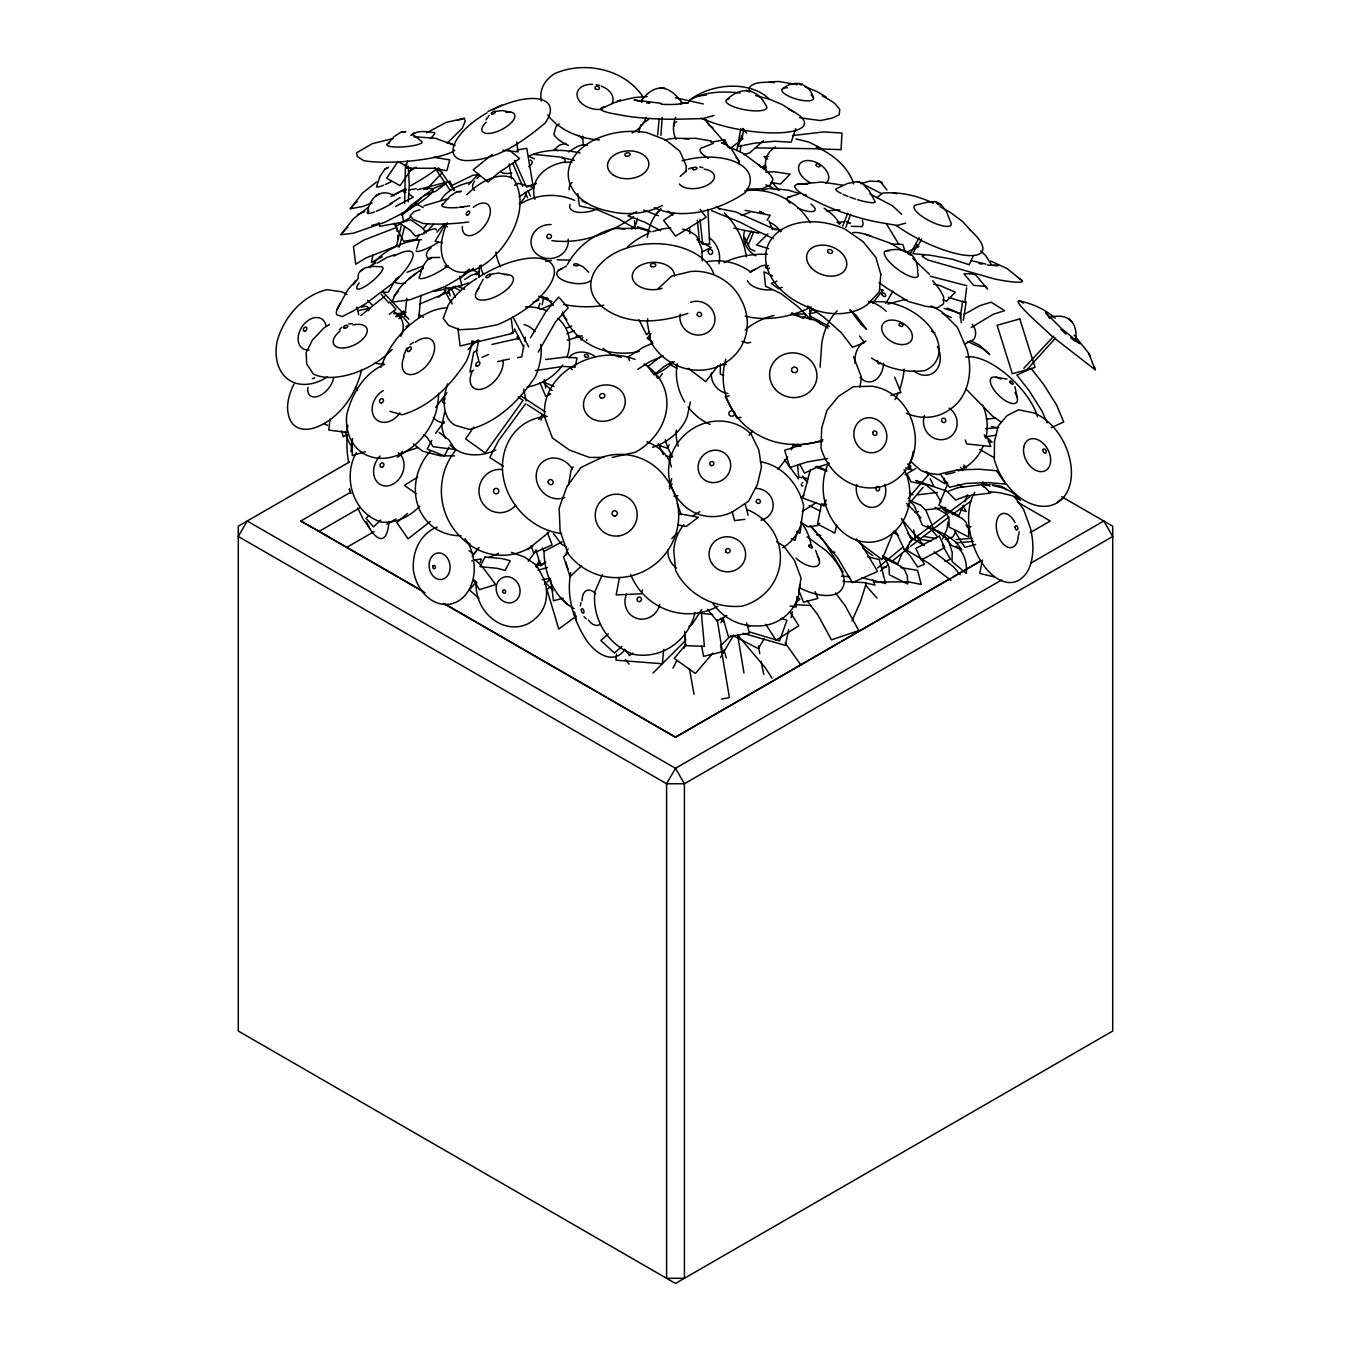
<?xml version="1.0" encoding="UTF-8"?>
<svg xmlns="http://www.w3.org/2000/svg" width="1351" height="1351" viewBox="0 0 1351 1351"><rect width="100%" height="100%" fill="white"/><g stroke="black" fill="none" stroke-linecap="round" stroke-linejoin="round"><path stroke-width="1.5" d="M720.455 363.926L720.286 374.21L723.68 375.342M801.194 484.3L801.835 486.056L802.832 485.549M404.793 316.793L406.82 298.301M418.776 317.806L420.955 295.295M478.676 277.394L479.588 265.742M669.572 463.072L670.096 454.493M404.625 203.444L405.469 164.265M408.238 201.755L409.285 184.986L408.289 166.257M820.125 367.185L821.729 343.694A55.864 40.192 87.2 0 1 837.265 310.798M361.19 270.622C369.144 266.282 356.613 270.318 358.268 277.343M660.892 135.37L662.176 117.402M616.512 654.036L615.972 660.183L662.395 663.746L663.662 649.392M796.904 597.429L796.026 607.106L790.099 605.907M657.633 134.999L659.119 119.057M352.425 438.636L352.239 455.574L365.344 451.724M350.973 451.808L351.986 441.912M647.737 318.65L647.315 322.703L650.878 341.854A52.014 48.653 27.6 0 0 720.387 365.513A52.014 48.653 27.6 0 0 741.175 299.787A48.045 44.127 27.8 0 0 690.783 271.483L671.65 276.128L658.157 288.675M821.476 503.805L817.558 523.985L834.749 533.138L836.759 524.965M330.032 419.249L328.783 430.074L346.937 432.455L347.781 425.227M570.798 572.503C565.866 596.652 573.922 621.561 587.33 641.641A53.516 27.864 72.3 0 0 624.821 649.595M798.61 593.663L799.741 584.899M966.64 287.831L964.783 302.303L948.436 297.321M918.342 537.023L918.494 539.083L930.957 541.075M947.963 521.908L947.034 528.815L942.576 539.066M859.996 386.926L861.448 377.25L853.562 356.748M1018.705 534.996L1019.211 531.737M801.008 525.978L799.876 533.392L796.668 531.534M361.595 369.532C356.529 393.158 340.992 416.446 318.464 426.342A45.208 26.328 -53.1 0 1 288.354 414.352A48.94 28.185 -50 0 1 293.927 384.174M960.105 317.823L962.672 301.205M963.314 320.288L966.168 301.83M580.39 605.923L580.896 602.732M740.095 151.177L741.057 145.182M742.02 139.204L743.624 129.223M568.484 485.161L571.085 470.249L573.179 466.754M543.575 297.338L542.207 304.752M736.785 150.501L740.821 128.666M908.548 544.825L907.467 550.651L928.255 562.962L950.901 580.373M982.008 561.56L979.779 573.466L994.556 576.978M523.935 345.113L521.706 356.934L517.585 357.627M524.678 341.161L525.421 337.226M619.518 577.451L616.174 594.913L641.742 593.764L642.485 589.88M372.927 254.967L371.424 262.466L382.13 256.808M788.68 629.549L785.387 645.406L743.202 633.315M791.146 617.643L792.378 611.699M478.744 340.351L476.413 351.598L478.744 360.565M444.631 412.308L441.828 425.345A48.096 37.456 -41 0 0 445.323 438.231M810.431 469.523L802.849 498.063L824.262 505.966L826.052 499.921M690.378 401.99L687.254 416.496A45.208 32.644 -25.9 0 1 652.584 447.35M541.008 420.11L542.19 414.706L545.838 416.328M636.068 224.266L637.351 218.322M448.194 291.546L449.056 287.999M396.485 246.304L401.179 226.022M399.288 246.912L404.608 226.715M797.428 531.281L795.013 540.434L791.348 538.525M403.611 355.735L406.938 347.916M407.63 160.972L405.655 168.216L434.752 168.284L446.776 170.766L449.748 159.891L433.705 157.223M419.249 271.146L423.42 268.106C411.025 276.871 396.552 286.817 392.178 302.168L410.299 299.669L444.361 286.817A53.516 11.129 -28.3 0 0 473.542 268.207M427.625 259.595C437.623 257.619 425.987 252.08 419.756 276.06A18.306 3.8 -28.3 0 0 427.777 276.989A18.306 3.8 -28.3 0 0 447.924 265.657M638.685 132.415L640.948 124.731M669.032 444.851L667.968 448.448L658.359 445.087M416.581 249.124L419.35 240.275M866.379 582.94L860.435 601.887L851.941 620.852M893.197 532.429L882.034 559.618L856.027 539.978M741.935 135.032L738.068 146.567L753.993 143.24L774.545 141.23L791.162 142.21L795.671 128.767M538.07 308.552L539.995 303.215M367.472 212.766C368.772 199.053 380.29 187.113 394.137 195.76M448.127 293.302L450.136 287.78M845.895 227.306L850.623 214.218M480.196 562.404L481.446 559.027L474.15 559.99M842.754 226.09L847.769 213.12M947.558 484.215L938.861 505.173L958.822 515.744L963.381 505.173M964.766 501.711L967.519 494.787M901.843 553.876L897.756 563.857L882.439 555.785M356.36 452.484C342.293 477.19 352.881 513.498 381.438 522.06A53.516 42.185 -64.3 0 0 419.705 506.253M791.281 449.799L793.594 444.243M748.201 245.088L753.622 232.102M477.038 290.82L483.151 279.336M602.343 574.648L594.812 591.856C592.093 618.792 607.477 644.68 632.994 654.222A53.516 51.034 -63.6 0 0 695.056 612.543M401.72 314.648L403.341 311.068M485.921 119.884L489.13 115.409M745.245 243.788L751.19 231.038M917.278 244.396L912.938 253.65L930.687 255.288L952.59 259.291L969.157 264.728L973.48 255.474M530.521 337.75L546.125 311.152L558.757 297.136L568.197 307.792L555.582 321.808L538.238 352.071M337.226 309.21L347.68 289.908L355.735 280.772M672.967 668.205L676.716 660.707M669.488 488.944L672.106 483.81M917.869 246.355L921.737 238.907M720.91 622.659L722.886 618.961M431.864 440.358L427.186 449.089L444.344 455.878L449.005 447.13M910.05 254.224L919.17 237.692M892.994 291.124L885.766 303.536M683.69 648.497L685.683 645.018M720.471 657.549L733.796 634.953M919.744 537.884L918.494 539.083M764.379 638.347L758.316 648.632L733.238 635.645M955.579 532.294L952.793 537.023L945.362 539.437M444.817 225.161L435.123 241.272L442.419 242.673M857.328 181.625L862.225 183.263L857.784 181.625L847.617 183.398L836.573 188.6A20.687 3.31 18.1 0 0 841.183 193.446M767.148 220.179L770.222 215.299L745.161 210.317M701.676 609.588L692.286 624.145L688.892 626.357M384.866 169.314L388.733 167.254L384.967 169.01L380.003 176.39L376.557 186.438A17.597 2.314 -27.5 0 0 383.464 185.256M415.703 240.292L419.148 235.142M404.084 192.821L406.431 189.393M473.914 426.95L465.605 438.889L485.279 452.94L523.04 400.42L518.109 396.907M659.119 378.145L662.429 373.45M430.462 138.511A18.306 2.55 -37.2 0 0 434.313 132.601C426.578 131.706 417.341 129.696 411.278 135.472M435.596 433.367L444.192 421.596M372.184 202.937L362.524 206.568L350.348 208.746L362.49 193.007L376.709 181.878M528.173 561.273L535.57 551.377M435.782 407.225L446.945 392.753M423.657 189.478A51.456 7.65 -26.7 0 1 427.591 196.722A51.456 7.65 -26.7 0 1 384.241 222.493L353.489 233.183L340.942 234.669L353.185 218.896L367.523 207.953M472.175 556.342L478.237 548.405M650.946 333.511L647.264 338.307L652.229 341.904M718.04 365.648L705.762 381.641L688.233 368.316M810.516 311.777L812.998 308.585M777.889 469.439L787.734 456.925M525.657 403.594L498.418 440.848L489.805 457.499L503.399 466.264M538.762 419.486L542.646 414.571L527.363 404.692M426.46 189.393L442.503 172.404L435.529 168.622M872.695 302.911L883.047 290.026M536.178 565.258L539.86 560.682M536.381 567.437L540.062 562.86M686.139 644.106L674.267 658.427L695.393 673.49L712.889 653.124M340.942 234.669L345.484 229.214A47.521 5.151 -27.9 0 1 347.849 227.356M479.081 547.712L473.745 554.113L468.983 550.684M475.636 582.619L469.439 589.931L478.93 598.324M370.039 267.667L377.807 258.514A47.521 28.726 -24.9 0 1 421.529 239.634M423.724 228.285L427.524 223.827M908.142 498.435L920.149 484.384M907.129 506.085L923.121 487.356M631.66 228.978L633.957 226.292M441.895 205.47L449.967 196.216L456.739 191.724L461.198 191.47L456.739 191.724M921.5 482.831L928.272 475.045M402.446 451.487L397.464 457.178L405.114 451.876L417.527 447.688M350.348 208.746L354.992 203.511A47.521 4.323 -28.6 0 1 357.373 201.704M653.023 673.034L684.349 641.742M1026.051 370.579L1055.604 338.054M428.301 230.075L433.57 224.283M436.93 232.186L444.834 223.506M387.197 144.236L394.239 136.519L401.686 131.756L405.79 131.722L401.382 131.925M468.577 184.648L478.642 173.857M1023.788 368.316L1053.763 336.196M649.476 331.687L646.605 334.71L638.888 319.731M467.851 270.386L459.999 278.661L469.472 269.119M421.14 197.837L411.667 207.784L401.433 215.383L410.924 205.436L434.262 188.042L445.898 183.635L435.664 191.234L424.045 195.642M805.871 315.459L803.068 318.329L791.821 312.74M339.236 329.813L341.752 327.314M411.143 135.117L414.605 132.82M767.976 233.892L756.644 244.97L768.685 248.753M720.336 645.913L730.756 635.814M567.91 552.677L563.587 556.815L570.105 576.725L581.622 565.697M819.702 523.259L817.237 525.59L808.27 526.806L801.329 522.803M368.992 515.491L366.053 518.244L373.433 526.907L380.779 520.034M476.329 274.793L479.267 272.058M680.127 176.457L686.24 170.952M608.338 633.839L600.874 640.526L614.452 653.04L621.916 646.352M544.419 584.392L550.651 578.836M763.484 140.622L749.687 152.849L743.861 154.656M640.931 100.987C655.59 81.854 669.539 85.265 682.238 102.997M795.621 602.901L799.893 599.152L796.989 596.5M360.869 315.509L384.697 296.224M407.462 513.498L396.806 522.55L408.07 538.829L430.31 521.486M908.142 468.544L911.013 466.163L907.5 464.018M1057.09 502.488L1061.346 499.009M877.593 567.91L902.856 547.206M880.48 570.865L888.367 564.414M891.508 561.83L908.851 547.628M455.54 286.125L451.031 289.806L445.627 287.493M876.934 197.685L882.558 193.092C900.07 191.639 917.633 195.659 933.406 203.224M548.861 532.345L530.065 547.51A58.448 56.32 79.1 0 1 462.616 538.846A63.277 61.15 88.7 0 1 456.199 449.596M743.033 138.579L730.047 148.678L705.306 120.036M909.189 542.173L969.798 496.83M910.439 546.395L949.01 516.994M519.037 196.756L533.983 187.468L518.024 183.331L514.562 185.256M389.308 314.327L395.911 309.278L389.679 302.033M632.707 653.09L629.515 655.539L624.567 649.223M559.179 123.954L556.122 126.234L553.842 134.273A53.516 18.711 7.1 0 0 568.433 145.503M545.736 562.168L540.687 565.934L535.891 549.857M550.093 586.993L546.919 589.357L558.774 629.093L576.235 616.09M398.866 318.633L402.226 316.151L409.387 324.291L406.026 326.773M400.065 197.601L389.848 204.069M492.237 154.47L473.154 169.871L488.083 182.013L498.012 173.266L519.595 158.54L509.141 150.045M408.711 278.813L416.496 273.172M952.371 514.562L970.862 501.137M633.737 216.684C612.527 231.561 586.604 242.454 560.31 241.339A55.864 26.007 -19.3 0 1 551.934 240.596M971.2 327.533L993.188 314.276L1004.671 310.662L991.06 302.185L979.576 305.782L964.006 314.513M642.468 123.667L648.548 119.428M399.372 276.567L395.927 278.948L388.277 292.255L382.13 292.204M426.528 132.837L446.37 122.333L464.271 118.314L465.251 121.05L462.397 128.125L451.335 139.001A49.43 9.085 -37.4 0 1 447.367 142.784M400.723 223.388L397.38 225.6L393.85 223.675M404.05 221.176L410.873 217.19M673.997 213.424L663.561 220.331L675.618 236.087L706.151 217.275L700.122 209.405M568.653 151.937C574.04 148.458 580.795 143.105 587.617 145.283M800.738 497.455L803.811 495.462M816.443 502.437L802.291 511.505M527.498 549.536L532.716 546.209M464.71 279.471L470.942 275.486L478.913 272.75L471.685 269.676M637.807 369.33L649.899 361.629L663.24 355.938M726.331 100.177C740.5 85.94 757.371 87.747 766.355 106.205A20.687 5.657 9.7 0 1 743.033 109.431A20.687 5.657 9.7 0 1 729.185 98.539M450.998 185.948L472.968 175.225L478.659 174.752M410.062 344.589L413.592 342.36M417.679 477.072L404.405 485.381L416.057 493.655M329.543 324.46L324.257 327.685L312.503 339.928L306.086 352.729L306.745 363.943L313.246 373.957A53.516 28.354 -25.9 0 0 392.094 349.369M401.804 313.989L405.216 311.912M346.886 434.6L343.289 436.778L341.735 430.851M437.184 527.059C419.637 533.814 411.785 552.931 413.474 570.747A39.061 30.499 81.1 0 0 449.9 604.15A39.061 30.499 81.1 0 0 473.593 560.479A36.089 28.979 83.6 0 0 464.93 538.644M905.069 474.826L915.894 468.392M660.909 356.461L647.872 366.526L654.12 374.886L663.611 366.915L672.494 361.663M377.132 263.107L387.23 257.298L394.813 254.782M688.807 100.801C703.82 91.294 723.021 91.091 740.162 92.983M746.529 90.382L749.298 91.919L750.835 91.041M349.453 461.991L238.283 526.181L238.283 1031.033L675.5 1283.45L1112.717 1031.033L1112.717 526.181L1061.683 496.712M425.041 592.785L300.733 521.013L350.095 492.524M300.733 521.013L319.191 531.331L359.4 508.111M346.599 547.459L374.007 531.635M386.808 524.256L395.944 518.987M445.273 604.117L675.5 737.038L949.584 578.802M953.232 576.691L980.64 560.868M443.331 603.34L675.5 737.393L982.633 560.074M1030.154 532.632L1050.267 521.013L1017.354 502.015M1001.733 579.951L675.5 768.297L666.583 783.749L666.583 1278.299L684.417 1278.299L684.417 783.749L675.5 768.297L247.216 521.013L238.283 536.482L666.583 783.749L684.417 783.749L1112.717 536.482L1103.784 521.013L1030.897 563.114M558.402 270.555L566.491 265.944M726.889 615.499L717.077 621.021L707.502 609.318M811.107 306.913C791.517 317.215 766.743 321.521 745.127 316.117M562.151 541.802L543.98 551.428L542.258 547.999M390.946 196.554L402.311 190.694L405.942 192.315M395.64 206.416L413.237 197.178L409.133 194.139M801.92 483.05L802.916 482.543M477.291 350.466L473.661 352.256L469.945 371.964L473.559 370.174M782.212 89.166C793.324 79.033 808.962 82.681 813.336 97.424M964.58 344.032L973.531 339.709A51.456 23.558 9.4 0 0 972.23 324.223M798.948 83.323L800.94 84.86L802.308 84.201M487.981 111.525L501.88 105.006M701.743 251.995L711.166 247.605L696.998 239.735M636.591 211.82L627.962 215.822L644.663 222.138L660.639 230.7M539.927 382.755L545.652 396.164L549.874 394.408M419.367 304.127L449.056 291.799L450.069 295.852M907.737 251.658L918.849 246.558M1051.213 427.71L1063.727 422.002L1056.6 405.047L1043.58 384.376L1031.218 368.519L1016.915 375.054L1029.276 390.895L1042.28 411.565L1047.042 422.863M616.731 101.646L634.717 97.475L647.163 96.58M583.885 144.641L585.371 145.165M600.739 108.84L620.565 99.923M688.605 168.993L691.999 167.524M384.579 364.415C364.061 373.18 351.632 393.968 346.717 415.01A53.516 41.56 -54.9 0 0 387.551 457.905A53.516 41.56 -54.9 0 0 437.91 401.889A49.43 38.824 -51 0 0 438.551 393.276M482.087 357.306L488.522 354.519M653.023 343.07L643.498 347.123L627.962 357.036L629.549 360.666M488.572 557.608L498.587 553.336M566.913 333.697L574.293 330.59M567.184 340.131L582.129 335.791M539.91 309.514L551.005 304.921M566.204 328.225L571.76 325.929M357.458 214.539L364.719 211.567M547.324 395.522L545.652 396.164M713.362 143.324L703.449 147.31A20.687 6.434 19.4 0 0 708.448 158.303M776.994 281.177L771.438 283.389L778.412 288.726L782.111 287.239M423.961 205.791L448.532 198.546M407.107 272.243L422.576 266.164M944.856 561.509L950.564 559.331L942.39 545.23M580.136 152.95C563.063 149.269 544.825 148.779 528.646 156.176L534.253 158.827M538.053 570.19L547.459 567.504M468.662 282.849L457.955 286.648L464.626 289.165M741.226 215.451L750.177 212.259M535.452 566.17L545.129 562.742M419.84 209.641L414.014 211.685L409.944 215.974L413.541 219.571L422.947 223.422A53.516 10.605 -5.9 0 0 468.746 222.003M396.991 245.865L366.273 257.805L355.701 264.239L353.472 246.439L364.027 240.005L396.687 227.39L397.177 231.359M829.21 463.494L815.7 467.818L804.554 473.222L799.775 464.288M787.971 197.195L797.85 194.274M471.719 561.053L475.299 559.922L481.767 565.968L495.665 584.578L479.487 589.661L473.525 580.373M861.009 183.753L869.588 181.102L880.041 181.574M687.912 313.364C661.011 322.737 627.168 325.912 603.323 307.656A57.029 36.933 -4.8 0 1 601.195 263.259A61.741 40.006 -1.4 0 1 663.729 244.075A61.741 40.006 -1.4 0 1 713.716 273.797M417.442 189.782L449.934 181.27L454.172 190.626M986.162 485.516L990.131 484.334M457.314 120.34L464.271 118.314M424.569 233.436L415.179 236.053L410.569 230.565L399.406 222.966L410.67 219.808L421.833 227.407L426.443 232.896M975.642 544.402L964.817 547.425L954.448 530.69M714.02 115.477L702.79 118.584L682.88 119.074A55.864 8.663 2.1 0 1 617.373 114.413A60.474 6.738 2.7 0 1 605.89 106.509M905.609 223.118L897.165 225.465L879.906 222.51A55.864 11.399 18 0 1 816.224 201.198A60.474 9.66 18.1 0 1 807.662 184.192M491.95 344.437L519.24 338.274M497.556 361.595L509.344 359.028M887.86 304.093L903.329 299.854L907.213 300.175M565.951 143.341L559.534 145.064L554.146 149.758L558.081 150.704M750.7 342.293L747.593 343.12L741.817 341.33M890.816 395.218L900.948 392.516L894.666 377.132M762.099 190.221L768.753 188.464L780.084 189.849M563.333 598.155L553.522 600.739L550.769 580.423M371.711 225.414L379.259 223.439M410.822 206.517L418.016 204.71L423.302 207.615M364.23 268.123L371.593 266.367L380.931 266.721A16.736 4.104 -40 0 1 378.179 275.655A16.736 4.104 -40 0 1 360.937 288.523A16.736 4.104 -40 0 1 359.18 282.933M427.946 230.244C414.74 237.776 436.778 225.06 436.221 230.058M729.236 395.775L725.217 396.687L736.97 418.202L740.99 417.307M612.121 457.432L635.308 452.281A61.741 52.317 -16.6 0 0 644.072 363.909M433.992 291.394L461.789 285.5L459.712 276.263M545.753 359.501L565.258 357.086L577.08 357.981L575.019 367.286L563.198 366.374L535.469 370.562M914.83 512.265L918.562 511.455M765.274 265.134L761.153 265.995L749.991 272.226A20.687 11.196 2.6 0 1 755.53 269.221M809.046 313.804L816.713 312.199M489.197 274.473L498.181 273.088L508.179 274.675M984.862 436.93L996.616 435.073M395.86 316.472L399.845 315.661M721.535 699.092L729.422 697.589L720.759 646.453M792.48 135.573L823.958 131.925L842.011 133.04L841.048 149.657L819.027 148.914M967.147 527.295L970.896 526.603M710.862 142.294L724.913 139.727L727.902 147.006M516.977 150.029L526.789 148.272L532.936 185.003L527.059 186.05M542.19 579.714L549.604 578.414M494.213 111.508L502.167 110.579L510.948 112.234M409.437 189.883L416.176 188.718M839.9 209.945L826.339 210.874M822.556 441.186L802.342 444.58L784.644 450.271L789.862 467.547L807.577 461.873L827.791 458.462M393.225 138.461L372.234 143.662L356.647 152.798L357.306 156.446L363.672 160.634A51.456 9.795 -4.6 0 0 414.689 160.549A51.456 9.795 -4.6 0 0 454.814 150.248M404.489 241.17L416.682 239.228M545.72 261.385L551.478 260.473M680.482 103.791L688.638 102.625L682.019 103.368M673.862 496.172L677.982 495.597M459.661 207.26L469.641 205.892M797.225 184.378L821.712 182.03L842.619 185.121M696.761 96.208L706.455 95.009M744.925 519.324L734.539 520.608L732.225 511.641M744.688 190.879C769.969 186.911 797.58 200.657 810.279 222.831M917.886 494.787L937.51 492.44M926.06 509.834L945.683 507.469M548.928 393.58L550.668 394.087M986.23 419.198L995.788 418.151M348.811 323.953L352.29 323.615M985.487 428.723L998.744 427.524M956.407 539.573L972.146 538.272M955.681 542.866L973.615 541.379M886.577 250.746C903.312 246.507 918.579 252.941 917.65 272.75A20.687 6.299 36.8 0 1 908.345 275.638A20.687 6.299 36.8 0 1 887.286 259.426A20.687 6.299 36.8 0 1 889.296 250.914M839.174 222.172L844.814 221.767M768.162 156.463L764.176 156.733L767.655 159.063M765.899 172.252L774.106 171.712L790.082 174.161L780.523 184.023L770.543 182.486M842.923 581.42L863.559 582.568L874.958 585.084L872.611 579.528M794.388 604.589L810.82 605.535M576.05 336.399L579.832 336.163M882.71 567.285L886.661 567.082M874.485 581.977L908.666 581.876L921.213 584.459L917.599 570.375L900.948 567.623M769.175 81.972L778.885 81.465L797.158 84.657M572.149 162.036L562.236 162.441A52.419 35.481 12 0 0 534.945 199.289M1049.474 317.35C1067.729 312.605 1078.351 322.264 1075.582 340.891M557.169 259.831L570.173 260.118M818.605 148.897L822.219 148.813L808.894 142.091L795.908 138.933M792.446 314.209L804.892 313.905M683.994 138.562L695.917 138.309L711.335 141.028M746.731 189.106L762.099 188.785L770.661 184.732L772.941 179.193A60.474 18.796 19.4 0 0 758.553 164.771M431.408 257.568L439.649 257.433M413.811 136.704L435.41 138.292L455.067 145.469A51.456 9.795 -4.6 0 0 446.691 142.632M755.665 147.901L822.219 148.813M937.07 202.312C934.791 202.886 939.772 205.791 940.972 204.812C934.943 198.293 923.088 203.731 916.012 204.913A20.687 6.13 26.9 0 0 931.042 221.615A20.687 6.13 26.9 0 0 950.361 221.496L946.342 211.347L940.87 204.423M454.493 455.844L440.46 455.844L422.61 451.183L413.474 443.955M603.863 457.432L589.424 457.432L569.21 449.917L552.424 437.96L545.247 418.844A57.029 47.353 -20.1 0 1 576.505 364.179A61.741 52.317 -16.6 0 1 635.021 359.4M698.535 613.168L712.653 614.469M891.12 243.991L902.907 244.497L905.254 252.384M733.863 228.218L758.941 233.183M990.621 265.218L997.967 265.573L993.272 265.286M533.628 154.335L559.128 156.952L574.243 160.33M395.894 246.085L398.714 246.693M830.797 551.968L834.935 552.204M841.386 576.168L849.644 576.641M701.845 243.788L709.714 244.278L707.89 209.422M760.512 167.051L766.22 167.423M660.96 103.301L634.159 99.974L642.316 101.933A20.687 2.314 2.7 0 1 642.688 100.194M807.78 478.879L803.946 478.609L807.662 482.493M822.691 504.007L826.542 504.278M615.195 227.576L624.77 229.113M988.729 485.06L981.231 484.384L984.187 487.306M988.628 491.696L999.892 492.727L1012.575 495.834L1020.714 500.41L1013.301 493.081L1005.178 488.522L992.478 485.397M996.075 377.216L1007.002 379.124M502.859 150.248L517.99 151.869L516.741 141.956M778.632 189.022L788.427 190.221L800.062 193.7M675.517 97.812L703.28 103.943M907.889 251.843C905.305 251.978 910.912 256.589 911.283 254.562M816.629 534.844L820.682 535.418M988.273 441.557L992.124 442.132L985.267 435.765M923.712 536.482L936.091 538.475M792.598 445.036L800.873 446.421M806.986 478.389L798.711 477.021L797.546 465.369M851.333 226.343L862.158 226.546A48.096 14.253 32.5 0 0 862.242 220.112M992.09 484.688L1001.935 486.495L1006.326 489.889M719.053 208.561L735.822 211.938L776.031 229.906M678.59 513.566L698.45 517.281L686.072 526.468L678.134 524.982M933.642 284.132L939.57 285.399L955.326 292.221L946.477 301.29L942.981 299.77M561.577 533.51C525.944 529.305 496.948 492.828 503.315 457.094A57.029 50.848 60.2 0 1 547.29 416.395M985.791 264.053L970.964 260.54M930.163 276.212L966.911 285.753M991.414 426.511L997.376 427.879M867.342 556.646L879.231 559.55L885.682 583.514L861.921 577.704M790.521 314.141L814.417 320.018L828.079 328.073M893.095 192.805L896.828 193.733M760.292 461.755C782.567 465.251 798.525 484.435 803.676 505.612L801.227 523.698A45.208 43.131 36.7 0 1 782.736 547.662M755.597 95.549L769.698 99.298L782.229 104.601L793.527 111.694A60.474 16.533 9.7 0 1 782.465 132.634A60.474 16.533 9.7 0 1 701.068 118.128M1093.972 366.661A51.456 3.969 41.8 0 1 1095.121 369.752L1052.378 336.568L1038.125 323.311A47.521 4.762 39.6 0 1 1018.772 300.935C1032.232 303.35 1044.948 309.295 1055.3 318.228M389.949 411.363L402.125 414.808C430.142 406.583 451.031 385.136 466.467 361.207A61.741 36.004 -52 0 0 471.989 340.739M699.7 166.865L702.841 167.76M865.552 234.331L890.816 243.366L903.346 251.134M749.552 631.93L779.578 640.931L786.941 620.177L780.929 618.302M621.224 357.407L611.176 354.486L603.07 348.338M651.081 231.747L639.175 228.268L613.185 228.623A69.408 62.636 -22.3 0 0 567.336 264.661M540.586 296.359L547.966 298.537M637.419 226.782L648.075 230.025M905.558 468.054L911.604 469.912L908.885 465.116M944.129 308.416L960.645 313.584L961.22 322.805M773.633 228.353L781.672 230.886M960.595 509.766L966.201 511.573L963.28 506.27M963.246 466.821L966.674 467.97L963.803 465.082M967.603 341.499L982.667 348.507L989.726 354.502L979.424 345.18L970.187 340.469M511.438 552.356L524.171 556.865L536.33 565.022L543.609 578.397A36.089 32.103 62.9 0 1 535.064 618.809A39.061 34.13 66.5 0 1 496.78 621.882A39.061 34.13 66.5 0 1 476.042 583.818M815.21 466.855L826.896 471.161M643.633 210.114L658.477 215.721M711.589 210.655L739.993 222.189L758.249 231.528A54.53 2.685 24.4 0 1 773.279 238.553M990.722 260.996L1007.069 268.579L1022.15 280.721M879.923 289.232L883.216 290.533M836.877 222.273L840.457 223.692M804.824 86.7L817.102 91.615L826.356 97.154M869.841 193.919L892.352 205.656L901.691 214.302M886.982 190.018L880.497 181.828M946.629 491.089L915.809 480.551L925.638 484.654L936.074 493.166L940.955 501.998M543.355 381.894L554.079 386.487M941.951 313.28L951.391 317.519M577.738 264.34L582.805 266.637L588.681 272.21M754.922 251.134L750.041 248.905L744.553 237.32M444.884 265.894L448.16 267.397M727.936 146.33L743.168 153.372L764.683 169.432M809.198 505.426L820.31 511.185M817.169 466.146L826.542 470.503M829.531 326.57L809.621 315.931M475.636 273.442L479.217 275.148M772.603 275.942L764.007 271.821L765.561 286.209L781.064 293.64L798.357 307.015L810.752 319.663L809.637 309.379M581.876 200.911L587.01 203.376M453.075 286.986L460.235 290.6M864.741 185.036L881.747 193.733M807.138 536.769L826.018 550.617A46.322 20.907 37.4 0 1 842.652 587.651A50.139 23.896 35.2 0 1 799.876 587.972M931.261 331.147L934.892 333.005M323.919 423.538L327.516 425.396M892.977 532.429L898.077 535.114M957.994 484.367L963.432 487.255M668.492 363.774L676.952 368.249M931.227 305.985L941.394 311.422L957.42 327.347L966.978 349.554A57.249 45.005 68.5 0 1 949.989 409.336A61.977 49.903 65.5 0 1 906.268 413.237M882.254 182.706L878.285 180.679M940.195 206.754L950.31 212.377L962.655 221.547L970.288 230.042M566.643 547.003L561.408 544.081L553.471 533.611M979.678 449.359L994.437 457.888M982.633 481.969L989.945 486.191M944.096 480.686L947.743 482.797M909.375 492.608L913.04 494.719M934.96 507.385L945.92 513.701M966.033 525.319L969.68 527.414M319.191 531.331L423.353 591.451M1073.994 340.148L1080.006 343.627L1061.396 328.479L1045.556 312.588L1049.862 318.397A17.597 1.351 41.8 0 1 1051.061 318.093M910 537.056L923.864 545.264M924.523 471.465L945.075 483.793L944.349 478.153M545.027 411.734L521.402 396.316M776.572 541.599L783.479 545.855L794.422 560.327L800.991 577.806L798.509 595.943A45.208 43.164 40.8 0 1 755.935 625.918A48.94 46.542 32.7 0 1 712.669 603.019M806.159 195.203L803.119 194.544L806.547 195.557M871.513 357.981C886.999 368.722 906.082 372.977 924.726 370.63A48.096 31.495 28.3 0 0 929.319 326.098A48.096 31.495 28.3 0 0 868.862 302.776M746.444 624.466L749.906 626.678M1000.99 421.968L992.749 416.344L965.999 388.987M664.692 88.17L659.609 88.035M466.754 541.734L469.945 543.946M807.628 305.917L823.62 316.978L841.386 332.785L852.447 347.308L864.505 342.563L859.591 336.095M862.799 548.084L872.881 555.683M577.924 135.201L582.315 138.528M934.031 551.85L953.451 566.778L960.206 574.682M893.45 531.331L896.591 533.746M439.21 432.371L448.971 439.987L455.152 449.495L433.164 446.742L426.984 437.234L423.741 434.684M413.457 134.897L421.58 141.315A17.597 3.344 -4.6 0 1 401.771 146.955A17.597 3.344 -4.6 0 1 389.561 142.834M912.685 258.277L929.471 274.371M444.513 224.418L447.401 226.799M948.233 539.454L945.075 536.837L949.196 543.018L952.219 552.39L952.05 561.543L966.235 573.364C967.451 563.418 964.327 552.238 956.103 546.007M849.796 310.004L855.825 315.07L866.413 329.222L861.026 324.375L850.421 310.223M379.834 193.7L375.933 195.709M668.036 211.144L672.73 215.181M910.49 461.35L920.74 470.368A51.456 48.518 59.5 0 0 939.739 474.505M562.067 157.037L564.634 159.317A44.414 15.216 -15.1 0 1 565.056 162.593M906.538 503.349L920.994 517.906M804.335 478.524L802.629 476.076M474.032 579.934L476.92 582.669M980.725 250.881L985.757 255.643L991.431 264.712A17.597 1.773 14.2 0 1 987.345 265.016M560.513 597.801L567.606 604.572M583.97 616.698L586.233 618.876M904.106 549.519L909.578 554.94L917.616 567.048L924.608 564.228L919.997 557.304M720.404 618.285L724.305 622.135M811.444 526.569L837.789 557.997L852.413 582.653L877.593 571.456L862.985 546.8L856.45 538.863M1074.214 335.149L1088.923 353.489L1095.121 369.752M367.641 300.344L372.724 305.529M544.47 581.606L553.268 590.59M737.545 634.97L765.206 667.614L772.029 678.202M408.863 319.208L383.093 292.188M561.712 314.006L566.88 319.9M984.187 434.87L987.851 438.703L990.807 446.522L966.708 443.905L965.239 439.987M862.225 183.263L869.098 190.575L875.026 201.451A20.687 3.31 18.1 0 1 857.513 199.695M907.821 533.375L913.445 539.64M810.076 525.657L824.026 541.211L843.176 572.098M546.581 297.794L553.403 305.529M927.765 525.623L937.273 536.415M901.691 519.054L924.084 545.72M866.211 585.844L876.934 598.037M784.424 459.779L798.61 478.896M381.168 294.163L388.835 303.029M772.333 182.571L778.666 189.917M731.6 149.134L738.913 161.056M742.577 128.429L746.579 133.192M785.167 642.941L800.788 664.861M625.293 659.44L629.026 664.185M835.526 593.021L845.202 605.755L858.746 630.562L831.456 639.834L817.912 615.009L807.037 600.688M1014.753 497.1L1023.602 509.445L1030.425 528.241A47.521 26.193 75.8 0 1 1023.011 576.961A51.456 29.874 73.9 0 1 979.627 559.061A51.456 29.874 73.9 0 1 974.747 492.338M388.885 521.435A53.516 15.131 76.7 0 1 369.853 528.629L363.216 519.257L357.762 508.196M438.4 167.794L453.902 190.018M434.802 167.71L450.001 190.119M789.676 611.564L798.813 625.733L776.048 640.239L765.764 624.314M886.459 223.861L898.905 244.43M512.941 316.911L528.714 347.021M960.764 467.345L962.672 470.688M394.019 223.371L403.848 241.761M444.023 289.232L450.39 301.357M366.239 521.604L369.853 528.629M904.022 469.709L906.69 475.045A48.045 38.487 82.9 0 1 895.797 530.251A52.014 42.928 81.2 0 1 839.663 529.271A52.014 42.928 81.2 0 1 828.67 462.464M514.528 328.884L523.58 346.987M926.617 471.431L928.424 475.13M930.214 478.828L933.811 486.225L910.962 481.783L907.365 474.387M901.421 518.463L911.705 539.927L904.849 550.549L895.426 530.859M658.241 443.702L663.29 454.611M451.166 287.932L455.439 297.355M815.514 550.144L819.365 560.395M1014.888 386.69L1017.185 397.481M514.528 160.381L526.215 186.691M527.886 190.457L530.386 196.081M512.856 163.674L522.668 186.404M525.117 192.095L527.582 197.786M818.892 320.423L820.395 324.156M815.109 591.552L817.828 598.425L803.507 602.259L799.437 591.974M769.04 220.922L772.502 229.805M547.324 532.226L552.12 544.875L533.696 552.998L530.943 545.77M1088.923 353.489L1089.767 355.786M1072.069 321.808L1068.742 318.802M677.256 503.332L681.276 514.849M723.883 650.051L726.382 658.106M746.579 622.98L749.484 633.045L728.476 636.878L723.241 618.775M745.347 504.463L748.133 515.221M451.082 299.922L452.095 303.992M526.113 401.011L523.749 389.054M574.445 611.851L576.387 620.025M761.035 661.433L763.771 674.436M743.962 672.916L737.849 636.304M913.664 530.031L915.522 539.133M694.026 694.279L689.466 668.829M701.642 646.082L703.567 656.366L722.413 651.739L717.246 619.687M544.25 379.631L545.72 387.855M402.024 213.053L403.594 222.02L379.699 226.326L379.057 222.746M511.657 178.737L509.141 163.843M758.451 645.896L759.752 653.664M634.43 220.517L635.544 228.809L618.876 219.031L597.193 209.692L579.427 205.96L577.772 193.514M397.684 235.31L398.173 239.262M511.337 319.427L513.059 333.258L460.1 346.008L457.905 328.225M701.507 614.587L704.411 646.386L685.362 645.626L684.585 631.17M700.004 219.217L702.655 243.704M697.386 220.078L699.582 242.656M684.822 632.437L685.649 640.796M582.771 136.113L583.176 145.182M689.635 228.235L689.787 233.791M702.182 260.895L701.912 249.192L696.609 236.205A54.834 38.132 -36.5 0 0 682.593 229.096M686.19 171.78L686.122 165.548L679.789 151.211L665.705 139.896L646.724 132.634A60.474 40.614 -3.8 0 0 571.017 162.019A60.474 40.614 -3.8 0 0 610.584 211.55A55.864 39.28 -2.9 0 0 662.446 205.47M395.843 316.573A48.94 27.898 -48.6 0 1 405.317 313.652M418.759 314.563A48.94 27.898 -48.6 0 1 423.505 317.417M383.65 363.199A16.736 9.541 -48.6 0 1 375.308 362.473M357.508 390.507A45.208 26.074 -51.7 0 1 355.347 387.247M393.884 256.082A48.94 12.007 -40 0 1 395.117 281.481L365.935 303.553L352.915 311.068L342.394 316.556L337.091 314.952A45.208 9.93 -42.2 0 1 340.705 302.844M333.562 378.162A16.736 9.643 -50 0 1 318.262 396.215A16.736 9.643 -50 0 1 307.944 387.298M314.631 377.604A2.128 1.233 -50 0 1 312.317 378.432M428.875 258.767A45.208 12.97 -13.9 0 1 426.629 253.6A48.94 13.054 -11.5 0 1 431.121 247.706M657.278 212.884A17.276 10.065 0.5 0 1 660.639 209.506M810.87 204.052A15.199 4.88 23.3 0 1 813.37 211.347A15.199 4.88 23.3 0 1 797.63 207.902M790.048 203.19A15.199 4.88 23.3 0 1 790.943 196.604M824.042 208.172A41.037 11.399 23.5 0 1 826.998 210.249A44.431 14.253 23.3 0 1 839.275 224.215M533.121 302.252A43.418 26.294 -48.4 0 1 538.931 300.125M483.945 274.473A43.418 21.447 -36.5 0 1 481.024 264.864M441 199.982A47.521 28.016 -1.6 0 1 471.465 181.98M405.57 283.068A17.597 11.247 -25.5 0 1 394.222 281.903M445.813 290.533A51.456 32.897 -25.5 0 1 438.366 297.321M406.026 312.368A51.456 32.897 -25.5 0 1 393.58 313.736M351.547 446.286A51.456 43.097 -59.6 0 1 345.265 431.796M308.94 349.909A17.597 12.328 -57.3 0 1 298.199 337.226A17.597 12.328 -57.3 0 1 311.794 318.464A17.597 12.328 -57.3 0 1 326.081 326.25M327.229 377.047A51.456 36.038 -57.3 0 1 277.191 341.06C284.082 317.029 301.982 296.004 326.739 289.671L341.33 291.715A47.521 33.944 -54 0 1 346.987 294.518M356.715 306.947A47.521 33.944 -54 0 1 358.674 314.783M392.06 203.309A17.597 2.618 -26.7 0 1 376.338 211.229M374.548 211.904A17.597 2.618 -26.7 0 1 369.026 210.891M353.574 284.706A52.723 30.026 -64.5 0 1 358.319 278.171M369.38 267.126A52.723 30.026 -64.5 0 1 375.561 263.023M437.015 168.571A51.456 6.755 -27.5 0 1 410.636 185.813M405.486 188.667A51.456 6.755 -27.5 0 1 392.938 195.203M391.114 181.794A17.597 2.314 -27.5 0 1 385.221 184.53M602.546 109.127A18.306 12.176 13.7 0 1 577.738 98.015A18.306 12.176 13.7 0 1 592.667 84.319M596.163 84.691A18.306 12.176 13.7 0 1 599.675 85.552M601.347 86.126A18.306 12.176 13.7 0 1 611.935 103.453M599.472 139.93A53.516 35.582 13.7 0 1 547.662 114.936M541.312 101.089A53.516 35.582 13.7 0 1 554.957 73.461C584.139 60.981 622.152 68.546 641.404 94.553A49.43 32.829 17.2 0 1 643.566 98.167M646.048 117.419A49.43 32.829 17.2 0 1 632.065 132.972M416.209 167.119A49.43 9.085 -37.4 0 1 408.863 171.763M674.031 126.082A18.306 6.096 7.8 0 1 676.682 121.793M526.181 192.923A18.306 13.915 -24.6 0 1 519.223 203.596M765.173 165.008A48.096 20.721 -7 0 1 762.471 166.916M765.882 184.867A48.096 48.062 -38.7 0 1 775.271 189.495M749.265 90.145A48.096 14.489 15.9 0 1 774.258 82.614M822.354 96.056A48.096 14.489 15.9 0 1 834.834 103.52L839.714 109.33L839.241 114.784L832.233 118.094L820.496 120.56L803.609 118.314A44.414 15.182 15 0 1 799.572 117.621M811.107 94.975A16.448 4.965 15.9 0 1 806.767 100.835A16.448 4.965 15.9 0 1 785.083 94.131A16.448 4.965 15.9 0 1 787.532 87.714M676.074 139.373A52.419 36.139 -10.9 0 1 675.736 117.233M689.989 99.822A52.419 36.139 -10.9 0 1 768.685 98.589M712.889 127.686A17.935 12.362 -10.9 0 1 706.522 119.884M809.773 182.419A16.448 10.352 30.5 0 1 799.674 164.079A16.448 10.352 30.5 0 1 821.188 165.329A16.448 10.352 30.5 0 1 825.664 183.331M816.274 147.09A48.096 30.296 30.5 0 1 853.596 183.905M766.828 172.084A44.414 28.405 27.3 0 1 775.44 147.006M572.334 369.684A16.448 11.23 14.4 0 1 569.953 366.898M569.041 358.066A16.448 11.23 14.4 0 1 594.964 356.428M552.103 390.439A48.096 32.846 14.4 0 1 543.001 381.776M495.868 450.035A48.096 37.456 -41 0 1 449.984 444.851M558.149 318.498A48.096 39.635 -15.4 0 1 567.082 356.596M562.624 365.057A48.096 39.635 -15.4 0 1 527.059 387.045M510.695 333.477A16.448 13.561 -15.4 0 1 514.326 331.299M525.37 306.88A44.414 35.531 -13.7 0 1 546.952 311M519.223 339.017A2.094 1.723 -15.4 0 1 518.345 335.74M590.759 280.687A17.935 7.718 8 0 1 564.178 280.755A17.935 7.718 8 0 1 562.455 268.545M603.728 305.208A52.419 22.579 8 0 1 563.587 304.465M551.917 301.509A52.419 22.579 8 0 1 538.661 296.19M476.413 341.583A16.448 8.697 -26.9 0 1 473.205 341.229M678.253 446.202A38.959 29.621 55 0 1 676.26 430.209M473.289 207.379A18.762 10.538 -53.4 0 1 490.278 209.489A18.762 10.538 -53.4 0 1 476.667 233.25A18.762 10.538 -53.4 0 1 462.363 226.478M447.232 222.881A54.834 30.82 -53.4 0 0 451.166 268.832A50.646 29.587 -55.9 0 0 495.074 255.423C513.971 236.746 529.305 203.562 513.397 178.687A54.834 30.82 -53.4 0 0 466.787 194.679M586.841 339.371A3.023 2.567 -33.5 0 1 586.604 340.435M581.048 340.08A3.023 2.567 -33.5 0 1 582.889 337.362M639.378 351.429A69.408 62.636 -22.3 0 1 562.607 311.895M709.191 237.708A20.687 16.482 68.9 0 1 718.884 263.766M647.349 237.32A55.864 45.225 65.1 0 1 660.994 208.729M716.368 206.771A60.474 48.18 68.9 0 1 719.559 209.067M724.237 213.036A60.474 48.18 68.9 0 1 746.326 256.774M736.075 157.712A20.687 6.434 19.4 0 1 738.794 163.674M664.743 140.251A60.474 18.796 19.4 0 1 688.774 139.018M680.87 102.051A20.687 2.314 2.7 0 1 661.078 104.28M649.696 103.335A20.687 2.314 2.7 0 1 646.622 102.896M597.581 208.814A20.687 9.423 -16.5 0 1 577.198 212.191A20.687 9.423 -16.5 0 1 570.004 204.474M755.834 255.812A21.194 18.002 37.4 0 1 744.604 230.903M769.834 222.324A21.194 18.002 37.4 0 1 780.591 231.713M766.659 235.142A2.702 2.297 37.4 0 1 766.051 234.314M788.849 109.347A55.864 12.953 10.6 0 1 793.527 111.694M568.163 239.245A18.644 17.006 -5.8 0 1 550.651 258.548A18.644 17.006 -5.8 0 1 531.027 241.66A18.644 17.006 -5.8 0 1 551.107 224.57M500.529 266.856A54.53 49.734 -5.8 0 1 495.918 251.978M519.679 204.373A54.53 49.734 -5.8 0 1 574.732 200.421M505.882 112.302A18.205 7.532 -27.3 0 1 512.401 121.421A18.205 7.532 -27.3 0 1 488.42 133.462A18.205 7.532 -27.3 0 1 486.09 122.232M492.541 109.87A53.229 22.021 -27.3 0 1 540.552 99.366A53.229 22.021 -27.3 0 1 545.078 123.144C522.601 141.838 495.547 161.157 465.234 160.566A49.16 20.13 -30.1 0 1 458.918 136.4A53.229 22.021 -27.3 0 1 487.069 112.825M727.919 393.479A17.783 15.79 54 0 1 711.386 372.944M710.052 424.45A52.014 46.17 54 0 1 688.115 406.972M684.687 401.956A52.014 46.17 54 0 1 677.273 363.774M690.614 302.252A17.783 16.634 27.6 0 1 714.611 315.712A17.783 16.634 27.6 0 1 697.488 335.031A17.783 16.634 27.6 0 1 680.195 314.023M755.513 488.403A16.736 15.891 28.8 0 1 772.941 502.538A16.736 15.891 28.8 0 1 760.917 520.186M817.355 555.953A17.158 8.174 35.2 0 1 814.788 566.609A17.158 8.174 35.2 0 1 796.06 558.149M393.85 296.443A49.43 8.444 -29.7 0 1 398.629 291.242M463.477 206.973A18.306 3.631 -5.9 0 1 459.914 207.379M458.158 207.53A18.306 3.631 -5.9 0 1 443.348 203.95M460.961 535.705A53.516 47.876 -54.4 0 1 418.32 506.625A53.516 47.876 -54.4 0 1 430.158 451.302M399.879 412.815A18.306 14.219 -54.9 0 1 374.734 417.763A18.306 14.219 -54.9 0 1 383.346 390.523M438.197 242.437A18.306 3.529 -29.1 0 1 416.024 250.881M913.242 451.285A48.096 39.382 39.2 0 1 908.919 464.372M883.081 323.7A16.448 10.774 28.3 0 1 909.172 328.58A16.448 10.774 28.3 0 1 899.766 344.437A16.448 10.774 28.3 0 1 882.355 324.899M671.734 456.739A35.97 26.902 -56.7 0 1 665.739 455.895M674.301 361.629A35.97 22.764 -41.4 0 1 671.363 364.111A38.959 23.457 -43.1 0 1 655.438 374.227M649.848 335.994A1.689 1.013 -43.1 0 1 649.493 337.041M649.071 337.53A1.689 1.013 -43.1 0 1 647.501 338.071M657.515 378.314A43.418 39.804 0 0 1 655.151 372.842M536.6 183.331A48.096 15.334 -17.4 0 1 526.89 187.029M474.488 190.44A48.096 15.334 -17.4 0 1 474.657 181.118M476.802 178.568A48.096 15.334 -17.4 0 1 479.706 175.9M530.436 160.06A16.448 5.252 -17.4 0 1 528.613 166.595M511.809 173.012A16.448 5.252 -17.4 0 1 500.782 171.357M569.143 189.9A17.935 12.142 12 0 1 572.013 182.571M605.113 232.575A52.419 35.481 12 0 1 601.279 233.115M502.994 360.362A21.126 12.446 -50.6 0 1 483.793 388.531A21.126 12.446 -50.6 0 1 472.242 371.187M540.653 344.454A61.741 36.409 -50.6 0 1 535.216 376.828C519.392 400.673 497.945 421.715 469.675 429.5L455.287 425.329A57.029 32.525 -53.3 0 1 447.637 383.887M468.003 349.689A61.741 36.409 -50.6 0 1 478.085 339.945M524.053 324.544A61.741 36.409 -50.6 0 1 535.165 331.755M564.819 497.438A21.126 18.897 54.5 0 1 538.644 486.377A21.126 18.897 54.5 0 1 545.753 459.914A21.126 18.897 54.5 0 1 572.385 469.253M504.311 274.709A21.126 8.866 -28.7 0 1 510.425 285.804A21.126 8.866 -28.7 0 1 483.81 300.074A21.126 8.866 -28.7 0 1 478.879 288.354M476.734 278.424A57.029 21.7 -29.6 0 0 447.992 305.478L443.246 318.464L448.616 325.422L459.712 329.745L476.65 328.766L497.438 324.73A61.741 25.905 -28.7 0 0 554.366 272.277A61.741 25.905 -28.7 0 0 500.157 266.012A57.029 21.7 -29.6 0 0 478.541 277.276M676.361 567.977A21.126 20.822 40.6 0 1 667.782 550.06M671.819 538.644A21.126 20.822 40.6 0 1 677.847 533.189M717.82 606.278A61.741 60.879 40.6 0 1 630.714 574.563M515.727 505.173A21.633 20.907 88.7 0 1 480.382 498.806A21.633 20.907 88.7 0 1 502.437 469.557M415.365 342.208A21.126 12.311 -52 0 1 434.6 348.17A21.126 12.311 -52 0 1 414.065 374.109A21.126 12.311 -52 0 1 404.152 356.36M447.569 307.859A61.741 36.004 -52 0 0 383.211 361.477A57.029 32.12 -54.7 0 0 380.881 367.32M662.058 288.371A21.126 13.679 -1.4 0 1 633.028 279.961A21.126 13.679 -1.4 0 1 650.895 262.466A21.126 13.679 -1.4 0 1 674.47 276.195M947.406 308.214A51.456 23.558 9.4 0 1 960.426 314.259M949.128 408.086A17.597 16.6 59.5 0 1 955.191 431.256A17.597 16.6 59.5 0 1 933.406 437.825A17.597 16.6 59.5 0 1 924.489 415.517M954.904 472.225A51.456 48.518 59.5 0 1 945.464 474.235M982.701 405.03A51.456 48.518 59.5 0 1 985.791 438.281M983.41 445.627A51.456 48.518 59.5 0 1 958.45 470.908M982.093 264.137A17.597 1.773 14.2 0 1 978.968 263.496M1019.481 278.678A51.456 5.168 14.2 0 1 994.826 279.049L927.799 259.966L922.598 256.673A47.521 3.766 11.9 0 1 924.219 255.356M1015.04 392.634A17.597 7.262 44.1 0 1 1010.193 402.986A17.597 7.262 44.1 0 1 991.11 384.68A17.597 7.262 44.1 0 1 1000.939 379.107M965.695 357.069A47.521 19.606 41.2 0 1 975.709 357.508A51.456 21.228 44.1 0 1 1037.45 416.75M1018.164 535.739A17.597 10.217 73.9 0 1 1004.232 544.943A17.597 10.217 73.9 0 1 997.781 517.838A17.597 10.217 73.9 0 1 1015.057 522.668M1075.193 339.827A17.597 1.351 41.8 0 1 1070.651 337.733M1066.074 334.001A17.597 1.351 41.8 0 1 1060.957 329.526M1018.772 300.935A51.456 3.969 41.8 0 1 1023.433 303.097M627.523 246.912A54.834 38.132 -36.5 0 1 648.987 233.166M652.871 231.629A54.834 38.132 -36.5 0 1 670.805 228.032M752.524 431.205A23.744 21.684 -5.5 0 1 749.011 435.225M672.663 456.942A69.408 63.396 -5.5 0 1 665.266 439.649M734.792 412.815A3.023 2.753 -5.5 0 1 731.33 416.192A3.023 2.753 -5.5 0 1 729.287 412.038A3.023 2.753 -5.5 0 1 734.302 411.835M725.825 359.315A69.408 65.152 13.3 0 0 796.195 444.395A64.105 60.778 19.5 0 0 822.945 439.734M745.144 329.982A69.408 65.152 13.3 0 1 774.106 315.492M883.672 363.233A20.687 14.473 -90 0 1 874.823 380.323A20.687 14.473 -90 0 1 860.097 377.216M854.879 363.267A20.687 14.473 -90 0 1 865.991 341.077M868.457 301.391A60.474 42.32 -90 0 1 886.155 311.304M904.191 369.093A60.474 42.32 -90 0 1 899.918 388.716M898.415 392.533A60.474 42.32 -90 0 1 894.953 399.541M880.649 362.895A2.634 1.841 -90 0 1 877.475 360.464M852.717 232.592A60.474 18.39 36.8 0 1 870.939 236.205M932.68 280.653A60.474 18.39 36.8 0 1 943.623 296.916L943.471 303.958L937.391 307.876L925.114 306.204L908.244 301.442L888.907 289.469A55.864 19.083 35.5 0 1 879.028 282.579M855.605 199.104A20.687 3.31 18.1 0 1 849.863 197.145M848.056 196.452A20.687 3.31 18.1 0 1 843.075 194.341M772.164 289.789A20.687 11.196 2.6 0 1 747.39 280.603M724.068 262.651A60.474 32.711 2.6 0 1 767.317 254.275M769.597 268.241A2.634 1.419 2.6 0 1 765.493 267.262A2.634 1.419 2.6 0 1 768.499 265.64M937.307 346.312A21.194 17.073 65.5 0 1 935.635 370.883A21.194 17.073 65.5 0 1 913.985 371.035M969.967 229.923A60.474 17.935 26.9 0 1 968.228 255.542A60.474 17.935 26.9 0 1 896.101 225.381M706.539 261.773A54.53 50.595 32.5 0 1 750.801 272.041M726.365 364.365A50.375 47.521 33.2 0 1 722.498 364.618M704.209 169.145A18.205 9.575 -9.2 0 1 708.397 184.563A18.205 9.575 -9.2 0 1 679.35 183.939M682.086 160.837A53.229 27.983 -9.2 0 1 737.562 162.964A53.229 27.983 -9.2 0 1 745.06 192.771C720.303 209.405 687.237 219.774 658.241 209.439A49.16 25.922 -12.3 0 1 654.323 207.649M884.837 484.435A17.783 14.675 81.2 0 1 871.986 507.419A17.783 14.675 81.2 0 1 856.652 484.671M600.08 624.179A18.306 9.525 72.3 0 1 588.445 620.126M582.061 600.823A18.306 9.525 72.3 0 1 595.673 593.883M646.909 441.794A49.43 34.754 -11.3 0 1 654.154 445.34A53.516 39.23 -12.3 0 1 671.447 467.058M671.667 478.626A53.516 39.23 -12.3 0 1 669.302 486.428M659.727 604.572A18.306 17.462 -63.6 0 1 636.828 618.386A18.306 17.462 -63.6 0 1 626.56 594.102M574.091 608.609A50.646 36.004 72.5 0 1 544.808 561.628A54.834 40.547 74 0 1 544.014 551.09M568.146 569.075A18.762 13.865 74 0 1 566.018 562.084M566.018 554.991A18.762 13.865 74 0 1 568.163 548.878M800.704 521.959A53.516 46.677 13.1 0 1 811.14 545.939M746.883 509.496A53.516 51.203 8.4 0 1 780.354 559.905A53.516 51.203 8.4 0 1 742.071 606.143C714.831 608.828 688.267 595.149 675.669 570.662L673.777 550.718A49.43 46.897 1.5 0 1 683.842 524.61M692.708 516.116A49.43 46.897 1.5 0 1 699.835 511.725M352.898 324.983A18.306 9.693 -25.9 0 1 365.749 335.335A18.306 9.693 -25.9 0 1 339.523 347.798A18.306 9.693 -25.9 0 1 340.232 330.995M393.681 311.693A53.516 28.354 -25.9 0 1 400.875 336.416M357.762 310.882A49.43 24.605 -24.2 0 1 370.106 308.4M398.275 452.771A18.306 14.422 -64.3 0 1 399.761 478.085A18.306 14.422 -64.3 0 1 377.199 482.071A18.306 14.422 -64.3 0 1 380.138 455.979M348.659 462.397A54.834 28.861 83 0 1 347.258 434.971M361.646 307.251A18.306 6.856 -49 0 1 368.654 310.747M444.563 422.964A18.306 15.756 -30.6 0 1 433.283 417.442M445.188 403.122A2.33 2.01 -30.6 0 1 442.486 401.416A2.33 2.01 -30.6 0 1 445.171 399.052M994.488 441.287L994.319 459.509A51.456 35.464 61.4 0 0 1044.982 506.304A51.456 35.464 61.4 0 0 1069.165 456.621A47.521 31.208 60.5 0 0 1033.836 412.933L1018.519 409.826L1007.086 415.568L998.22 426.021L994.488 441.287M821.661 428.098L821.003 447.907A52.014 47.336 65.4 0 0 881.004 486.698A52.014 47.336 65.4 0 0 913.293 425.497A48.045 42.86 63.1 0 0 872.02 386.234L853.292 386.707L838.464 396.434L827.015 410.282L821.661 428.098M721.552 142.784L726.433 144.675L721.552 142.784M880.801 274.253L879.315 291.951L867.224 304.634A55.864 41.307 21.6 0 1 803.659 305.225A60.474 43.063 19.9 0 1 769.361 242.369A60.474 43.063 19.9 0 1 845.017 229.113L863.103 241.711L875.82 257.298L880.801 274.253M349.352 489.062L350.72 493.233L349.352 489.062M761.491 467.108L757.371 484.536L748.589 501.153L732.749 511.759A45.208 42.894 -49 0 1 681.259 502.656A48.94 46.052 -42.3 0 1 683.826 435.681A48.94 46.052 -42.3 0 1 751.156 434.161L758.772 449.832L761.491 467.108M566.913 486.596L559.145 508.212L560.108 531.078L567.927 553.386A61.741 60.913 -42 0 0 653.749 565.191A61.741 60.913 -42 0 0 666.719 479.318A57.029 55.999 -29.9 0 0 602.58 457.06L580.896 467.53L566.913 486.596M485.077 557.017L479.993 566.677L497.117 568.298L505.139 570.409L510.222 560.749L502.217 558.622L485.077 557.017M398.021 161.512L386.639 178.214L400.116 185.695L411.498 168.993L398.021 161.512M939.35 536.161L915.792 548.455L921.213 559.956L944.754 547.662L939.35 536.161M846.689 221.632L850.455 223.455L846.689 221.632M957.842 487.643L947.389 491.646L955.647 500.056L966.083 496.037L990.638 493.031L982.38 484.637L957.842 487.643M1019.802 318.937L997.106 325.27L1012.338 373.771L1035.035 367.438L1019.802 318.937M957.183 470.013L940.262 473.88L949.5 487.255L966.421 483.388L988.307 482.577L1005.786 484.114L996.548 470.739L979.07 469.202L957.183 470.013M969.9 273.645L963.955 273.865L973.716 285.399L985.335 286.361L987.581 289.046L975.574 274.827L969.9 273.645M759.617 211.499L763.653 213.39L759.617 211.499M937.611 530.909L927.478 526.772L936.327 531.061L945.953 538.12L951.695 545.568L961.828 549.705L956.086 542.258L946.46 535.216L937.611 530.909M920.825 505.274L909.02 500.208L914.205 505.544L922.26 525.015L934.065 530.082L926.009 510.61L920.825 505.274M900.931 566.407L882.591 557.186L886.138 560.496L889.009 566.981L889.363 574.766L907.703 584.004L907.348 576.202L904.478 569.717L900.931 566.407M962.233 518.497L942.626 508.584L946.19 512.046L948.976 518.868L949.162 527.11L968.768 537.006L968.583 528.765L965.796 521.942L962.233 518.497M305.123 331.096A2.246 1.571 -57.3 0 0 306.593 327.567A2.246 1.571 -57.3 0 0 303.502 328.8A2.246 1.571 -57.3 0 0 305.123 331.096M595.47 88.71A2.33 1.554 13.7 0 0 599.388 88.778A2.33 1.554 13.7 0 0 596.855 86.346A2.33 1.554 13.7 0 0 595.47 88.71M816.24 165.329A2.094 1.317 30.5 0 0 819.55 166.68A2.094 1.317 30.5 0 0 818.267 163.978A2.094 1.317 30.5 0 0 816.24 165.329M584.882 356.613A2.094 1.435 14.4 0 0 588.361 356.563A2.094 1.435 14.4 0 0 585.996 354.367A2.094 1.435 14.4 0 0 584.882 356.613M574.243 265.201A2.28 0.979 8 0 0 578.144 265.471A2.28 0.979 8 0 0 575.864 263.817A2.28 0.979 8 0 0 574.243 265.201M467.598 215.079A2.381 1.334 -53.4 0 0 469.658 211.567A2.381 1.334 -53.4 0 0 466.635 212.698A2.381 1.334 -53.4 0 0 467.598 215.079M708.262 251.151A2.634 2.094 68.9 0 0 711.234 254.376A2.634 2.094 68.9 0 0 711.757 250.104A2.634 2.094 68.9 0 0 708.262 251.151M612.966 174.769A20.687 13.898 -3.8 0 0 647.889 168.25A20.687 13.898 -3.8 0 0 623.672 151.396A20.687 13.898 -3.8 0 0 612.966 174.769M625.547 155.77A2.634 1.773 -3.8 0 0 630.005 154.943A2.634 1.773 -3.8 0 0 626.915 152.798A2.634 1.773 -3.8 0 0 625.547 155.77M547.797 238.232A2.381 2.162 -5.8 0 0 551.495 236.56A2.381 2.162 -5.8 0 0 548.118 234.5A2.381 2.162 -5.8 0 0 547.797 238.232M492.068 114.193A2.314 0.963 -27.3 0 0 495.361 112.065A2.314 0.963 -27.3 0 0 492.355 112.268A2.314 0.963 -27.3 0 0 492.068 114.193M697.302 315.07A2.263 2.111 27.6 0 0 701.118 315.864A2.263 2.111 27.6 0 0 699.734 312.317A2.263 2.111 27.6 0 0 697.302 315.07M756.34 501.964A2.128 2.026 28.8 0 0 759.904 502.792A2.128 2.026 28.8 0 0 758.738 499.397A2.128 2.026 28.8 0 0 756.34 501.964M711.656 482.527A16.736 15.739 -42.3 0 0 729.675 459.88A16.736 15.739 -42.3 0 0 701.845 456.841A16.736 15.739 -42.3 0 0 711.656 482.527M711.47 465.639A2.128 2.01 -42.3 0 0 713.767 462.751A2.128 2.01 -42.3 0 0 710.221 462.38A2.128 2.01 -42.3 0 0 711.47 465.639M808.877 546.091A2.178 1.047 35.2 0 0 812.12 547.898A2.178 1.047 35.2 0 0 810.803 545.331A2.178 1.047 35.2 0 0 808.877 546.091M381.776 402.834A2.33 1.807 -54.9 0 0 383.009 399.102A2.33 1.807 -54.9 0 0 379.597 400.555A2.33 1.807 -54.9 0 0 381.776 402.834M899.394 325.371A2.094 1.368 28.3 0 0 902.772 326.064A2.094 1.368 28.3 0 0 900.813 323.446A2.094 1.368 28.3 0 0 899.394 325.371M477.308 366.256A2.685 1.587 -50.6 0 0 479.825 362.406A2.685 1.587 -50.6 0 0 476.295 363.419A2.685 1.587 -50.6 0 0 477.308 366.256M548.168 481.952A2.685 2.398 54.5 0 0 552.019 484.418A2.685 2.398 54.5 0 0 551.816 479.943A2.685 2.398 54.5 0 0 548.168 481.952M486.951 277.647A2.685 1.131 -28.7 0 0 490.633 275.03A2.685 1.131 -28.7 0 0 487.052 275.435A2.685 1.131 -28.7 0 0 486.951 277.647M595.994 420.347A21.126 17.884 -16.6 0 0 625.125 399.474A21.126 17.884 -16.6 0 0 592.025 389.493A21.126 17.884 -16.6 0 0 595.994 420.347M601.144 398.055A2.685 2.28 -16.6 0 0 604.86 395.404A2.685 2.28 -16.6 0 0 600.638 394.137A2.685 2.28 -16.6 0 0 601.144 398.055M618.555 535.925A21.126 20.839 -42 0 0 633.112 502.471A21.126 20.839 -42 0 0 596.99 506.997A21.126 20.839 -42 0 0 618.555 535.925M614.958 516.048A2.685 2.651 -42 0 0 616.816 511.793A2.685 2.651 -42 0 0 612.223 512.367A2.685 2.651 -42 0 0 614.958 516.048M494.365 489.062A2.753 2.668 88.7 0 0 495.31 493.723A2.753 2.668 88.7 0 0 498.755 490.565A2.753 2.668 88.7 0 0 494.365 489.062M408.796 351.446A2.685 1.571 -52 0 0 411.261 347.545A2.685 1.571 -52 0 0 407.799 348.592A2.685 1.571 -52 0 0 408.796 351.446M651.402 266.552A2.685 1.739 -1.4 0 0 655.759 265.438A2.685 1.739 -1.4 0 0 652.161 263.563A2.685 1.739 -1.4 0 0 651.402 266.552M882.085 294.754A2.246 1.435 42.3 0 0 885.412 296.257A2.246 1.435 42.3 0 0 883.942 293.066A2.246 1.435 42.3 0 0 882.085 294.754M941.546 420.06A2.246 2.111 59.5 0 0 944.585 422.424A2.246 2.111 59.5 0 0 944.923 418.641A2.246 2.111 59.5 0 0 941.546 420.06M1009.872 382.046A2.246 0.929 44.1 0 0 1012.862 384.208A2.246 0.929 44.1 0 0 1011.477 381.404A2.246 0.929 44.1 0 0 1009.872 382.046M1015.091 526.907A2.246 1.3 73.9 0 0 1016.982 530.014A2.246 1.3 73.9 0 0 1017.337 526.586A2.246 1.3 73.9 0 0 1015.091 526.907M1023.737 447.333A17.597 12.125 61.4 0 0 1041.604 471.651A17.597 12.125 61.4 0 0 1045.91 446.472A17.597 12.125 61.4 0 0 1023.737 447.333M1042.921 450.052A2.246 1.537 61.4 0 0 1045.201 453.142A2.246 1.537 61.4 0 0 1045.742 449.951A2.246 1.537 61.4 0 0 1042.921 450.052M775.322 389.324A23.744 22.291 13.3 0 0 815.599 383.228A23.744 22.291 13.3 0 0 788.883 353.151A23.744 22.291 13.3 0 0 775.322 389.324M792.243 371.66A3.023 2.837 13.3 0 0 797.377 370.883A3.023 2.837 13.3 0 0 793.983 367.067A3.023 2.837 13.3 0 0 792.243 371.66M811.174 267.684A20.687 14.726 19.9 0 0 845.49 269.136A20.687 14.726 19.9 0 0 823.418 245.139A20.687 14.726 19.9 0 0 811.174 267.684M828.045 252.35A2.634 1.875 19.9 0 0 832.402 252.536A2.634 1.875 19.9 0 0 829.598 249.479A2.634 1.875 19.9 0 0 828.045 252.35M693.451 169.635A2.314 1.216 -9.2 0 0 696.998 168.267A2.314 1.216 -9.2 0 0 693.671 167.49A2.314 1.216 -9.2 0 0 693.451 169.635M876.123 487.356A2.263 1.875 81.2 0 0 877.66 490.903A2.263 1.875 81.2 0 0 879.366 487.711A2.263 1.875 81.2 0 0 876.123 487.356M854.305 430.006A17.783 16.195 65.4 0 0 875.093 452.349A17.783 16.195 65.4 0 0 881.646 423.37A17.783 16.195 65.4 0 0 854.305 430.006M872.814 432.506A2.263 2.06 65.4 0 0 875.465 435.36A2.263 2.06 65.4 0 0 876.292 431.661A2.263 2.06 65.4 0 0 872.814 432.506M581.335 609.825A2.33 1.216 72.3 0 0 583.176 613.219A2.33 1.216 72.3 0 0 583.514 609.875A2.33 1.216 72.3 0 0 581.335 609.825M640.171 601.448A2.33 2.212 -63.6 0 0 640.577 597.463A2.33 2.212 -63.6 0 0 637.03 599.236A2.33 2.212 -63.6 0 0 640.171 601.448M711.724 563.232A18.306 17.512 8.4 0 0 743.388 562.877A18.306 17.512 8.4 0 0 726.872 536.769A18.306 17.512 8.4 0 0 711.724 563.232M725.859 551.884A2.33 2.229 8.4 0 0 729.895 551.833A2.33 2.229 8.4 0 0 727.801 548.523A2.33 2.229 8.4 0 0 725.859 551.884M345.045 328.242A2.33 1.233 -25.9 0 0 347.764 325.777A2.33 1.233 -25.9 0 0 344.167 326.3A2.33 1.233 -25.9 0 0 345.045 328.242M382.688 466.99A2.33 1.841 -64.3 0 0 383.177 463.106A2.33 1.841 -64.3 0 0 380.053 465.166A2.33 1.841 -64.3 0 0 382.688 466.99M496.324 586.486A13.358 11.669 66.5 0 0 512.434 602.428A13.358 11.669 66.5 0 0 515.66 580.474A13.358 11.669 66.5 0 0 496.324 586.486M502.623 591.13A1.706 1.486 66.5 0 0 504.666 593.157A1.706 1.486 66.5 0 0 505.088 590.353A1.706 1.486 66.5 0 0 502.623 591.13M431.611 556.832A13.358 10.436 81.1 0 0 437.673 579.072A13.358 10.436 81.1 0 0 449.511 562.759A13.358 10.436 81.1 0 0 431.611 556.832M433.029 565.9A1.706 1.334 81.1 0 0 433.806 568.72A1.706 1.334 81.1 0 0 435.309 566.643A1.706 1.334 81.1 0 0 433.029 565.9"/></g></svg>
